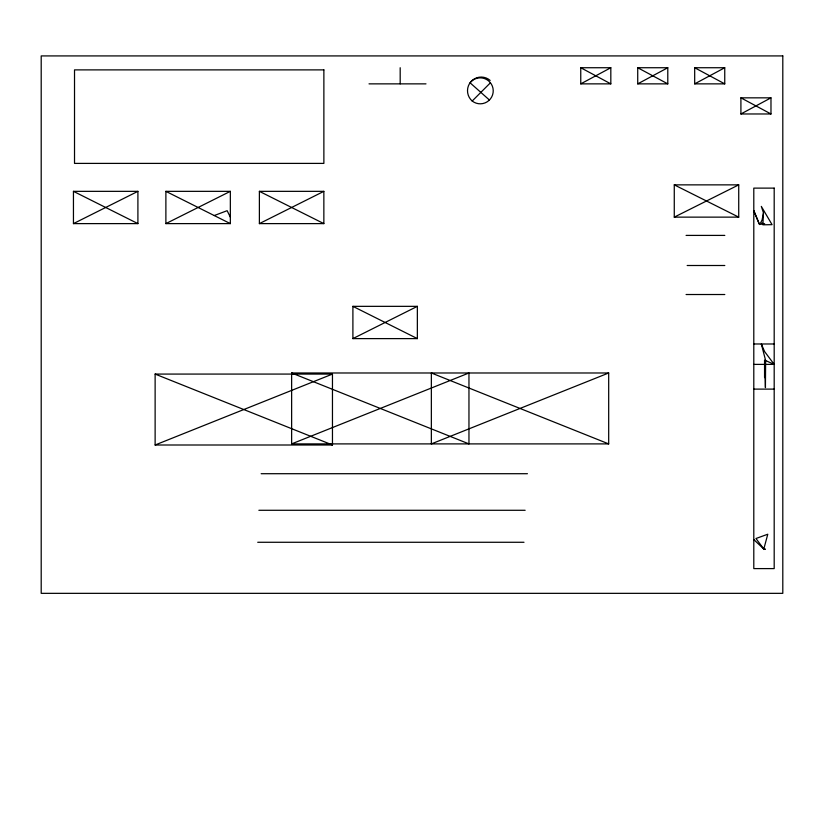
<?xml version="1.0" encoding="UTF-8"?>
<svg xmlns="http://www.w3.org/2000/svg" width="824" height="824" viewBox="0 0 824 824"><rect width="100%" height="100%" fill="white"/><g stroke="black" fill="none" stroke-linecap="round" stroke-linejoin="round"><path stroke-width="1.24" d="M763.477 212.839L762.87 224.808L772.067 224.664L761.324 206.391L763.477 212.839L762.056 220.06L760.542 223.057L764.62 223.726L759.398 224.499L753.795 210.687L759.172 223.582M763.714 548.908L755.958 538.515L767.783 534.22L763.694 549.433L765.393 549.186L763.714 548.908L753.795 539.586M490.156 80.422A13.668 13.668 0 0 0 470.875 81.741A13.668 13.668 0 0 0 472.193 101.022L490.435 82.781M580.755 83.863L610.821 67.733L610.821 83.863L580.755 83.863L580.755 67.733L610.821 67.733M637.725 83.863L667.79 67.733L667.79 83.863L637.725 83.863L637.725 67.733L667.79 67.733M694.684 83.863L724.749 67.733L724.749 83.863L694.684 83.863L694.684 67.733L724.749 67.733M740.91 113.97L770.976 97.84L770.976 113.97L740.91 113.97L740.91 97.84L770.976 97.84M73.449 223.613L137.907 191.343L137.907 223.613L73.449 223.613L73.449 191.343L137.907 191.343M165.882 223.613L230.339 191.343L230.339 223.613L165.882 223.613L165.882 191.343L230.339 191.343M259.385 223.613L323.853 191.343L323.853 223.613L259.385 223.613L259.385 191.343L323.853 191.343M352.899 338.613L417.356 306.343L417.356 338.613L352.899 338.613L352.899 306.343L417.356 306.343M674.269 217.134L738.726 184.864L738.726 217.134L674.269 217.134L674.269 184.864L738.726 184.864M155.128 445.001L332.463 374.075L332.463 445.001L155.128 445.001L155.128 374.075L332.463 374.075M291.634 443.899L468.959 372.984L468.959 443.899L291.634 372.984L291.634 443.899L608.689 443.899L608.689 372.984L291.634 372.984M608.689 372.984L431.354 443.899L431.354 372.984L608.689 443.899M214.23 215.548L227.146 210.687L230.339 217.134M369.018 83.863L425.987 83.863M686.083 235.407L724.811 235.407M687.164 265.503L724.811 265.503M686.083 294.518L724.811 294.518M753.795 343.979L774.189 343.979M753.795 364.393L774.189 364.393L764.559 351.498L761.335 343.979L765.63 360.552L765.424 387.62L765.208 378.587L764.559 377.299L764.559 360.098L774.189 364.393M753.795 389.113L774.189 389.113M261.156 473.707L527.432 473.707M258.87 510.283L525.146 510.283M257.727 542.274L524.002 542.274M155.128 374.075L332.463 445.001M674.269 184.864L738.726 217.134M259.385 191.343L323.853 223.613M165.882 191.343L230.339 223.613M352.899 306.343L417.356 338.613M73.449 191.343L137.907 223.613M694.684 67.733L724.749 83.863M740.91 97.84L770.976 113.97M637.725 67.733L667.79 83.863M580.755 67.733L610.821 83.863M489.425 100.013L470.051 82.781A12.988 12.988 0 0 1 488.292 80.639A12.988 12.988 0 0 1 490.435 98.88A12.988 12.988 0 0 1 472.193 101.022M400.186 67.733L400.186 83.863M782.8 55.919L41.2 55.919L41.2 593.342L782.8 593.342L782.8 55.919M323.873 69.885L74.52 69.885L74.52 163.399L323.873 163.399L323.873 69.885M774.189 188.119L753.795 188.119L753.795 568.601L774.189 568.601L774.189 188.119"/></g></svg>
